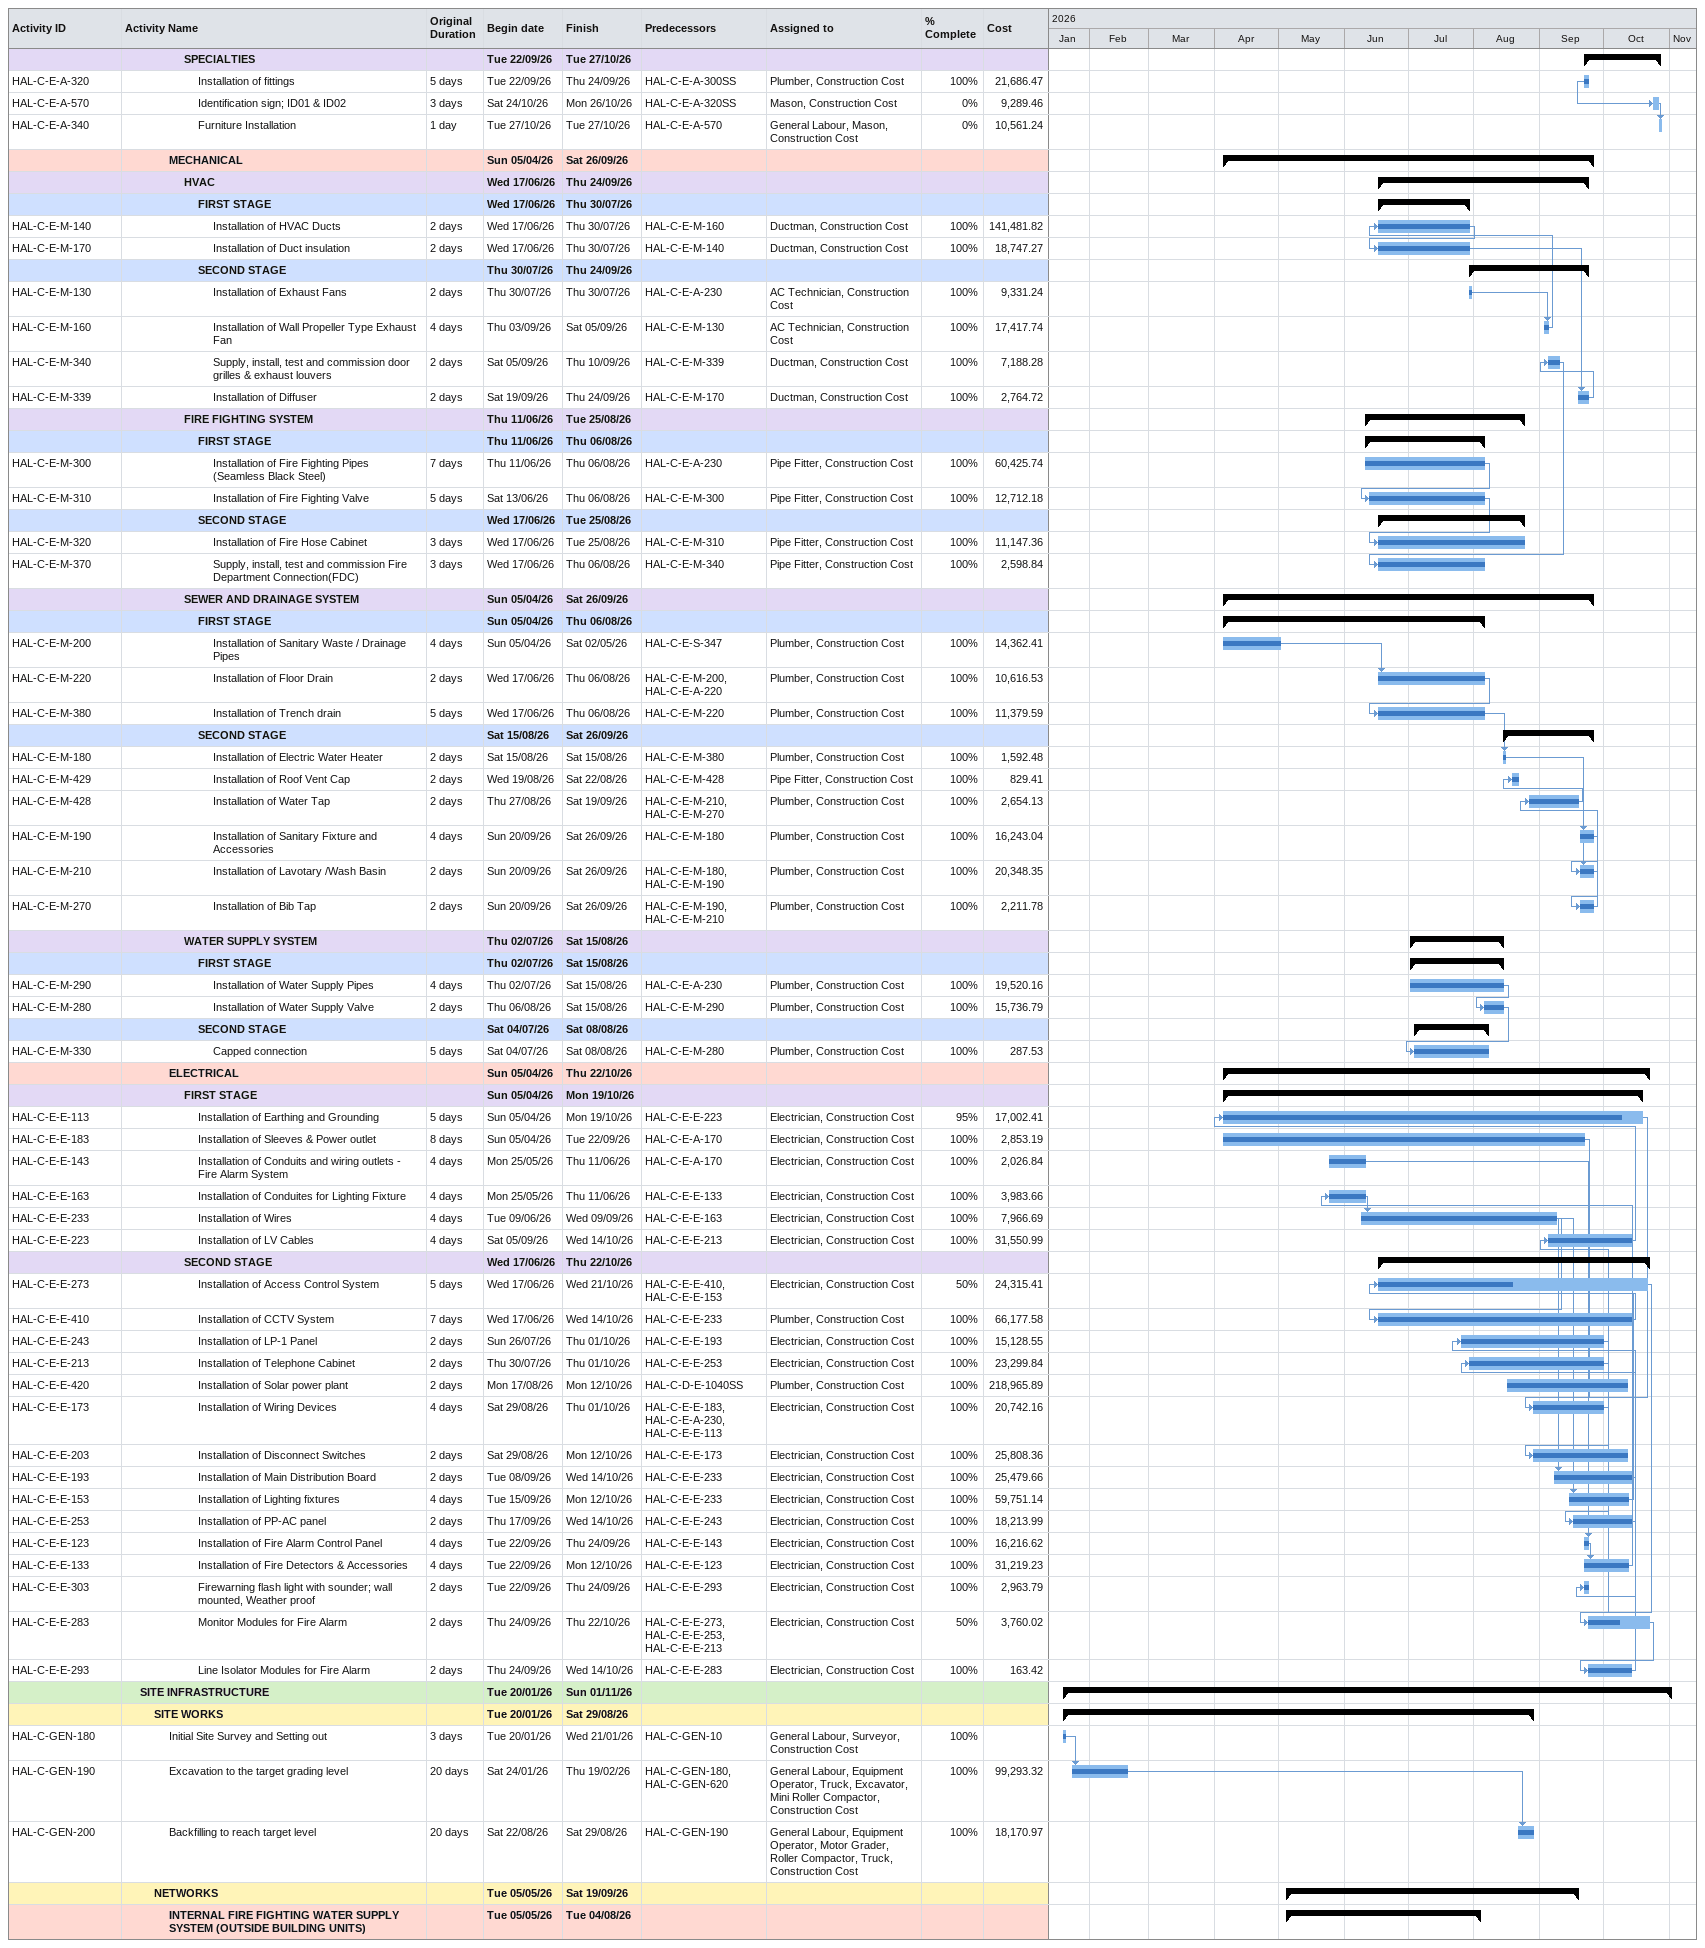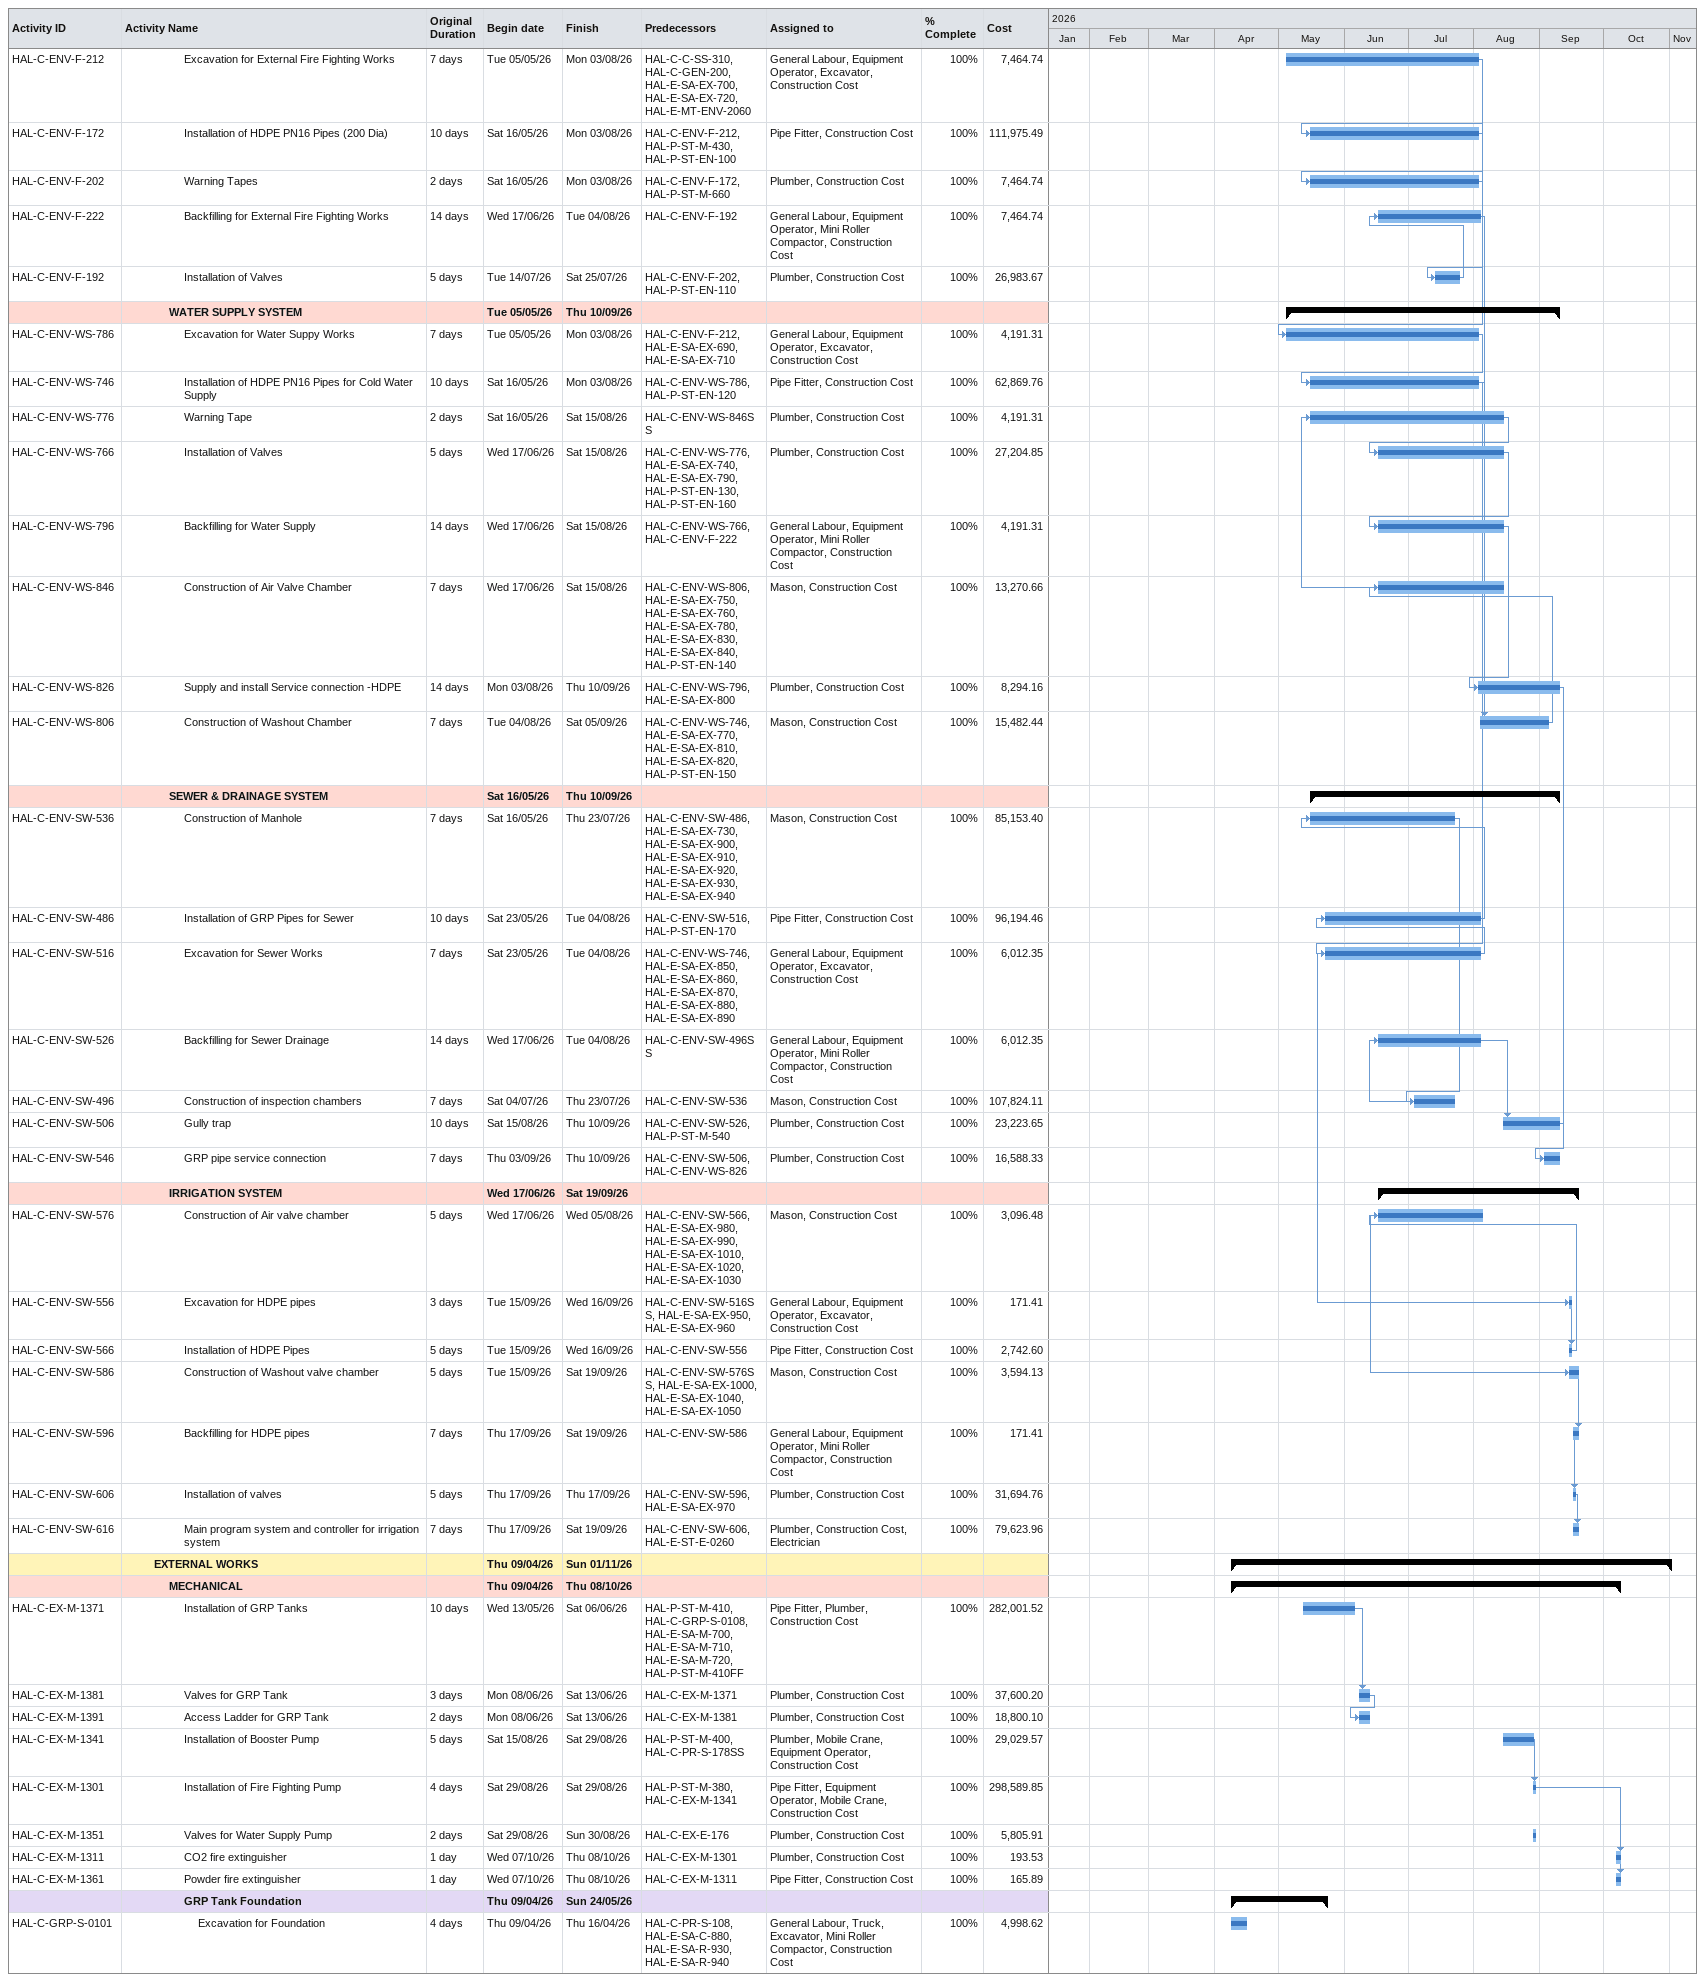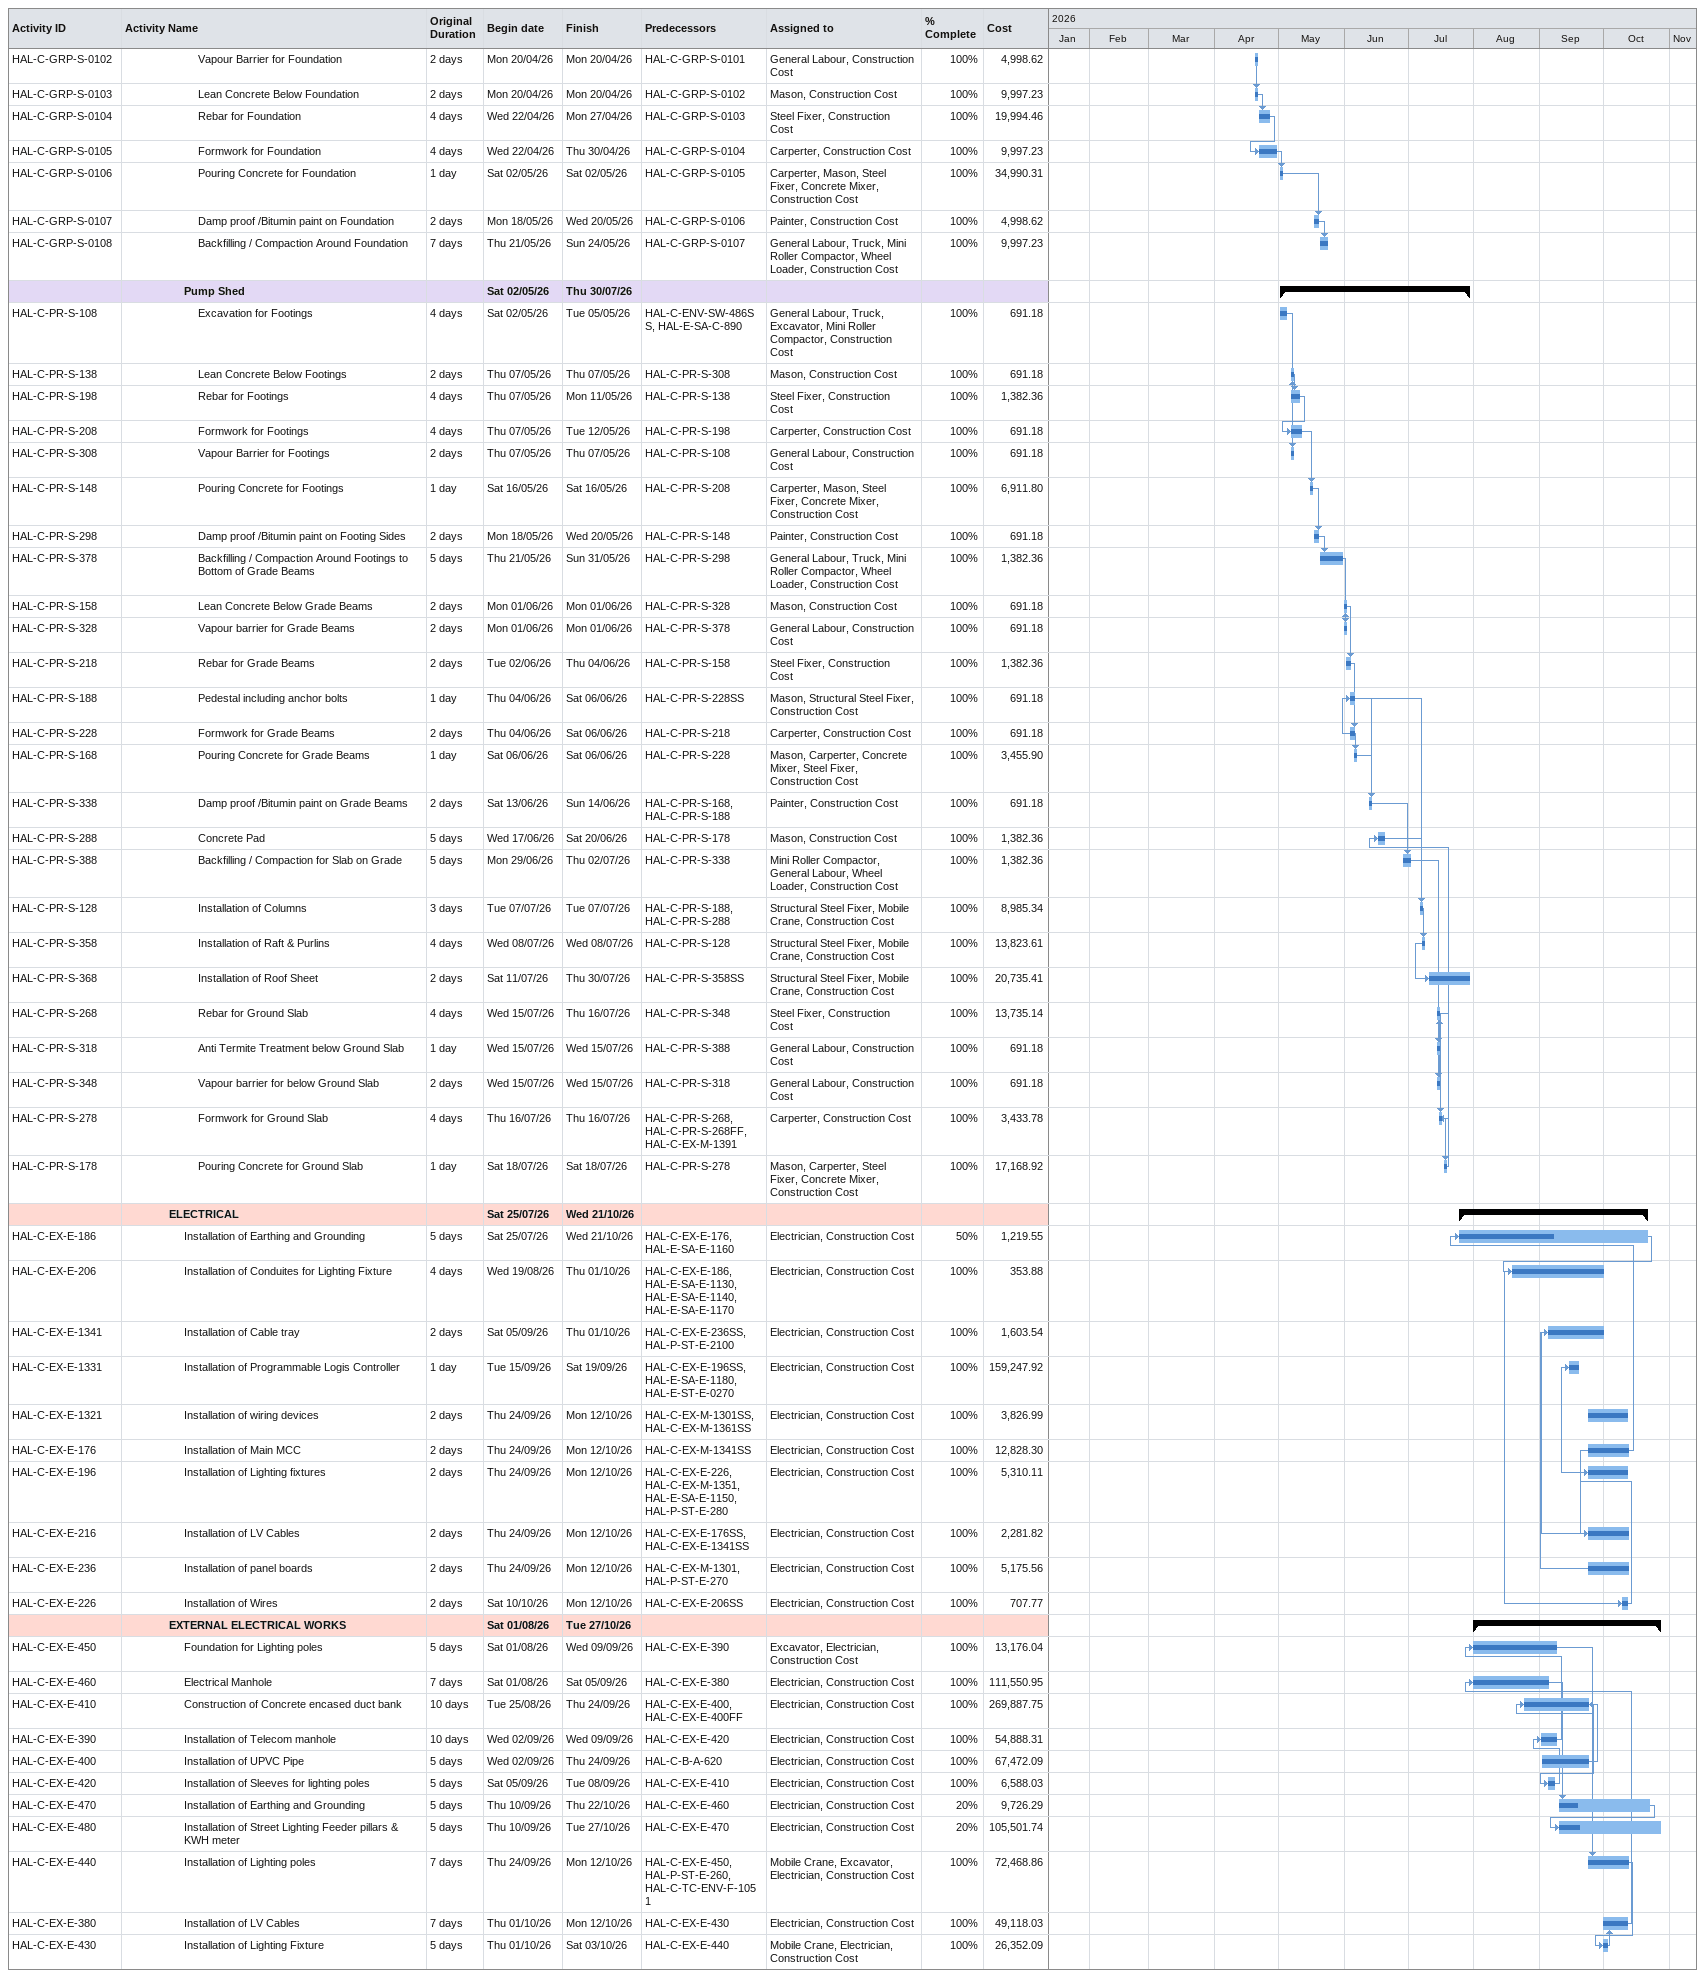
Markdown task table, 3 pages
| ID | Level | Task | Original duration | Start | Finish | Predecessors | Resources | % complete | Cost |
|---|---|---|---|---|---|---|---|---|---|
|  | 5 | **SPECIALTIES** |  | 2026-09-22 | 2026-10-27 |  |  |  |  |
| HAL-C-E-A-320 | 6 | Installation of fittings | 5d | 2026-09-22 | 2026-09-24 | HAL-C-E-A-300SS | Plumber, Construction Cost | 100 | 21686.47 |
| HAL-C-E-A-570 | 6 | Identification sign; ID01 & ID02 | 3d | 2026-10-24 | 2026-10-26 | HAL-C-E-A-320SS | Mason, Construction Cost | 0 | 9289.46 |
| HAL-C-E-A-340 | 6 | Furniture Installation | 1d | 2026-10-27 | 2026-10-27 | HAL-C-E-A-570 | General Labour, Mason, Construction Cost | 0 | 10561.24 |
|  | 4 | **MECHANICAL** |  | 2026-04-05 | 2026-09-26 |  |  |  |  |
|  | 5 | **HVAC** |  | 2026-06-17 | 2026-09-24 |  |  |  |  |
|  | 6 | **FIRST STAGE** |  | 2026-06-17 | 2026-07-30 |  |  |  |  |
| HAL-C-E-M-140 | 7 | Installation of HVAC Ducts | 2d | 2026-06-17 | 2026-07-30 | HAL-C-E-M-160 | Ductman, Construction Cost | 100 | 141481.82 |
| HAL-C-E-M-170 | 7 | Installation of Duct insulation | 2d | 2026-06-17 | 2026-07-30 | HAL-C-E-M-140 | Ductman, Construction Cost | 100 | 18747.27 |
|  | 6 | **SECOND STAGE** |  | 2026-07-30 | 2026-09-24 |  |  |  |  |
| HAL-C-E-M-130 | 7 | Installation of Exhaust Fans | 2d | 2026-07-30 | 2026-07-30 | HAL-C-E-A-230 | AC Technician, Construction Cost | 100 | 9331.24 |
| HAL-C-E-M-160 | 7 | Installation of Wall Propeller Type Exhaust Fan | 4d | 2026-09-03 | 2026-09-05 | HAL-C-E-M-130 | AC Technician, Construction Cost | 100 | 17417.74 |
| HAL-C-E-M-340 | 7 | Supply, install, test and commission door grilles & exhaust louvers | 2d | 2026-09-05 | 2026-09-10 | HAL-C-E-M-339 | Ductman, Construction Cost | 100 | 7188.28 |
| HAL-C-E-M-339 | 7 | Installation of Diffuser | 2d | 2026-09-19 | 2026-09-24 | HAL-C-E-M-170 | Ductman, Construction Cost | 100 | 2764.72 |
|  | 5 | **FIRE FIGHTING SYSTEM** |  | 2026-06-11 | 2026-08-25 |  |  |  |  |
|  | 6 | **FIRST STAGE** |  | 2026-06-11 | 2026-08-06 |  |  |  |  |
| HAL-C-E-M-300 | 7 | Installation of Fire Fighting Pipes (Seamless Black Steel) | 7d | 2026-06-11 | 2026-08-06 | HAL-C-E-A-230 | Pipe Fitter, Construction Cost | 100 | 60425.74 |
| HAL-C-E-M-310 | 7 | Installation of Fire Fighting Valve | 5d | 2026-06-13 | 2026-08-06 | HAL-C-E-M-300 | Pipe Fitter, Construction Cost | 100 | 12712.18 |
|  | 6 | **SECOND STAGE** |  | 2026-06-17 | 2026-08-25 |  |  |  |  |
| HAL-C-E-M-320 | 7 | Installation of Fire Hose Cabinet | 3d | 2026-06-17 | 2026-08-25 | HAL-C-E-M-310 | Pipe Fitter, Construction Cost | 100 | 11147.36 |
| HAL-C-E-M-370 | 7 | Supply, install, test and commission Fire Department Connection(FDC) | 3d | 2026-06-17 | 2026-08-06 | HAL-C-E-M-340 | Pipe Fitter, Construction Cost | 100 | 2598.84 |
|  | 5 | **SEWER AND DRAINAGE SYSTEM** |  | 2026-04-05 | 2026-09-26 |  |  |  |  |
|  | 6 | **FIRST STAGE** |  | 2026-04-05 | 2026-08-06 |  |  |  |  |
| HAL-C-E-M-200 | 7 | Installation of Sanitary Waste / Drainage Pipes | 4d | 2026-04-05 | 2026-05-02 | HAL-C-E-S-347 | Plumber, Construction Cost | 100 | 14362.41 |
| HAL-C-E-M-220 | 7 | Installation of Floor Drain | 2d | 2026-06-17 | 2026-08-06 | HAL-C-E-M-200, HAL-C-E-A-220 | Plumber, Construction Cost | 100 | 10616.53 |
| HAL-C-E-M-380 | 7 | Installation of Trench drain | 5d | 2026-06-17 | 2026-08-06 | HAL-C-E-M-220 | Plumber, Construction Cost | 100 | 11379.59 |
|  | 6 | **SECOND STAGE** |  | 2026-08-15 | 2026-09-26 |  |  |  |  |
| HAL-C-E-M-180 | 7 | Installation of Electric Water Heater | 2d | 2026-08-15 | 2026-08-15 | HAL-C-E-M-380 | Plumber, Construction Cost | 100 | 1592.48 |
| HAL-C-E-M-429 | 7 | Installation of Roof Vent Cap | 2d | 2026-08-19 | 2026-08-22 | HAL-C-E-M-428 | Pipe Fitter, Construction Cost | 100 | 829.41 |
| HAL-C-E-M-428 | 7 | Installation of Water Tap | 2d | 2026-08-27 | 2026-09-19 | HAL-C-E-M-210, HAL-C-E-M-270 | Plumber, Construction Cost | 100 | 2654.13 |
| HAL-C-E-M-190 | 7 | Installation of Sanitary Fixture and Accessories | 4d | 2026-09-20 | 2026-09-26 | HAL-C-E-M-180 | Plumber, Construction Cost | 100 | 16243.04 |
| HAL-C-E-M-210 | 7 | Installation of Lavotary /Wash Basin | 2d | 2026-09-20 | 2026-09-26 | HAL-C-E-M-180, HAL-C-E-M-190 | Plumber, Construction Cost | 100 | 20348.35 |
| HAL-C-E-M-270 | 7 | Installation of Bib Tap | 2d | 2026-09-20 | 2026-09-26 | HAL-C-E-M-190, HAL-C-E-M-210 | Plumber, Construction Cost | 100 | 2211.78 |
|  | 5 | **WATER SUPPLY SYSTEM** |  | 2026-07-02 | 2026-08-15 |  |  |  |  |
|  | 6 | **FIRST STAGE** |  | 2026-07-02 | 2026-08-15 |  |  |  |  |
| HAL-C-E-M-290 | 7 | Installation of Water Supply Pipes | 4d | 2026-07-02 | 2026-08-15 | HAL-C-E-A-230 | Plumber, Construction Cost | 100 | 19520.16 |
| HAL-C-E-M-280 | 7 | Installation of Water Supply Valve | 2d | 2026-08-06 | 2026-08-15 | HAL-C-E-M-290 | Plumber, Construction Cost | 100 | 15736.79 |
|  | 6 | **SECOND STAGE** |  | 2026-07-04 | 2026-08-08 |  |  |  |  |
| HAL-C-E-M-330 | 7 | Capped connection | 5d | 2026-07-04 | 2026-08-08 | HAL-C-E-M-280 | Plumber, Construction Cost | 100 | 287.53 |
|  | 4 | **ELECTRICAL** |  | 2026-04-05 | 2026-10-22 |  |  |  |  |
|  | 5 | **FIRST STAGE** |  | 2026-04-05 | 2026-10-19 |  |  |  |  |
| HAL-C-E-E-113 | 6 | Installation of Earthing and Grounding | 5d | 2026-04-05 | 2026-10-19 | HAL-C-E-E-223 | Electrician, Construction Cost | 95 | 17002.41 |
| HAL-C-E-E-183 | 6 | Installation of Sleeves & Power outlet | 8d | 2026-04-05 | 2026-09-22 | HAL-C-E-A-170 | Electrician, Construction Cost | 100 | 2853.19 |
| HAL-C-E-E-143 | 6 | Installation of Conduits and wiring outlets - Fire Alarm System | 4d | 2026-05-25 | 2026-06-11 | HAL-C-E-A-170 | Electrician, Construction Cost | 100 | 2026.84 |
| HAL-C-E-E-163 | 6 | Installation of Conduites for Lighting Fixture | 4d | 2026-05-25 | 2026-06-11 | HAL-C-E-E-133 | Electrician, Construction Cost | 100 | 3983.66 |
| HAL-C-E-E-233 | 6 | Installation of Wires | 4d | 2026-06-09 | 2026-09-09 | HAL-C-E-E-163 | Electrician, Construction Cost | 100 | 7966.69 |
| HAL-C-E-E-223 | 6 | Installation of LV Cables | 4d | 2026-09-05 | 2026-10-14 | HAL-C-E-E-213 | Electrician, Construction Cost | 100 | 31550.99 |
|  | 5 | **SECOND STAGE** |  | 2026-06-17 | 2026-10-22 |  |  |  |  |
| HAL-C-E-E-273 | 6 | Installation of Access Control System | 5d | 2026-06-17 | 2026-10-21 | HAL-C-E-E-410, HAL-C-E-E-153 | Electrician, Construction Cost | 50 | 24315.41 |
| HAL-C-E-E-410 | 6 | Installation of CCTV System | 7d | 2026-06-17 | 2026-10-14 | HAL-C-E-E-233 | Plumber, Construction Cost | 100 | 66177.58 |
| HAL-C-E-E-243 | 6 | Installation of LP-1 Panel | 2d | 2026-07-26 | 2026-10-01 | HAL-C-E-E-193 | Electrician, Construction Cost | 100 | 15128.55 |
| HAL-C-E-E-213 | 6 | Installation of Telephone Cabinet | 2d | 2026-07-30 | 2026-10-01 | HAL-C-E-E-253 | Electrician, Construction Cost | 100 | 23299.84 |
| HAL-C-E-E-420 | 6 | Installation of Solar power plant | 2d | 2026-08-17 | 2026-10-12 | HAL-C-D-E-1040SS | Plumber, Construction Cost | 100 | 218965.89 |
| HAL-C-E-E-173 | 6 | Installation of Wiring Devices | 4d | 2026-08-29 | 2026-10-01 | HAL-C-E-E-183, HAL-C-E-A-230, HAL-C-E-E-113 | Electrician, Construction Cost | 100 | 20742.16 |
| HAL-C-E-E-203 | 6 | Installation of Disconnect Switches | 2d | 2026-08-29 | 2026-10-12 | HAL-C-E-E-173 | Electrician, Construction Cost | 100 | 25808.36 |
| HAL-C-E-E-193 | 6 | Installation of Main Distribution Board | 2d | 2026-09-08 | 2026-10-14 | HAL-C-E-E-233 | Electrician, Construction Cost | 100 | 25479.66 |
| HAL-C-E-E-153 | 6 | Installation of Lighting fixtures | 4d | 2026-09-15 | 2026-10-12 | HAL-C-E-E-233 | Electrician, Construction Cost | 100 | 59751.14 |
| HAL-C-E-E-253 | 6 | Installation of PP-AC panel | 2d | 2026-09-17 | 2026-10-14 | HAL-C-E-E-243 | Electrician, Construction Cost | 100 | 18213.99 |
| HAL-C-E-E-123 | 6 | Installation of Fire Alarm Control Panel | 4d | 2026-09-22 | 2026-09-24 | HAL-C-E-E-143 | Electrician, Construction Cost | 100 | 16216.62 |
| HAL-C-E-E-133 | 6 | Installation of Fire Detectors & Accessories | 4d | 2026-09-22 | 2026-10-12 | HAL-C-E-E-123 | Electrician, Construction Cost | 100 | 31219.23 |
| HAL-C-E-E-303 | 6 | Firewarning flash light with sounder; wall mounted, Weather proof | 2d | 2026-09-22 | 2026-09-24 | HAL-C-E-E-293 | Electrician, Construction Cost | 100 | 2963.79 |
| HAL-C-E-E-283 | 6 | Monitor Modules for Fire Alarm | 2d | 2026-09-24 | 2026-10-22 | HAL-C-E-E-273, HAL-C-E-E-253, HAL-C-E-E-213 | Electrician, Construction Cost | 50 | 3760.02 |
| HAL-C-E-E-293 | 6 | Line Isolator Modules for Fire Alarm | 2d | 2026-09-24 | 2026-10-14 | HAL-C-E-E-283 | Electrician, Construction Cost | 100 | 163.42 |
|  | 2 | **SITE INFRASTRUCTURE** |  | 2026-01-20 | 2026-11-01 |  |  |  |  |
|  | 3 | **SITE WORKS** |  | 2026-01-20 | 2026-08-29 |  |  |  |  |
| HAL-C-GEN-180 | 4 | Initial Site Survey and Setting out | 3d | 2026-01-20 | 2026-01-21 | HAL-C-GEN-10 | General Labour, Surveyor, Construction Cost | 100 |  |
| HAL-C-GEN-190 | 4 | Excavation to the target grading level | 20d | 2026-01-24 | 2026-02-19 | HAL-C-GEN-180, HAL-C-GEN-620 | General Labour, Equipment Operator, Truck, Excavator, Mini Roller Compactor, Construction Cost | 100 | 99293.32 |
| HAL-C-GEN-200 | 4 | Backfilling to reach target level | 20d | 2026-08-22 | 2026-08-29 | HAL-C-GEN-190 | General Labour, Equipment Operator, Motor Grader, Roller Compactor, Truck, Construction Cost | 100 | 18170.97 |
|  | 3 | **NETWORKS** |  | 2026-05-05 | 2026-09-19 |  |  |  |  |
|  | 4 | **INTERNAL FIRE FIGHTING WATER SUPPLY SYSTEM (OUTSIDE BUILDING UNITS)** |  | 2026-05-05 | 2026-08-04 |  |  |  |  |
| HAL-C-ENV-F-212 | 5 | Excavation for External Fire Fighting Works | 7d | 2026-05-05 | 2026-08-03 | HAL-C-C-SS-310, HAL-C-GEN-200, HAL-E-SA-EX-700, HAL-E-SA-EX-720, HAL-E-MT-ENV-2060 | General Labour, Equipment Operator, Excavator, Construction Cost | 100 | 7464.74 |
| HAL-C-ENV-F-172 | 5 | Installation of HDPE PN16 Pipes (200 Dia) | 10d | 2026-05-16 | 2026-08-03 | HAL-C-ENV-F-212, HAL-P-ST-M-430, HAL-P-ST-EN-100 | Pipe Fitter, Construction Cost | 100 | 111975.49 |
| HAL-C-ENV-F-202 | 5 | Warning Tapes | 2d | 2026-05-16 | 2026-08-03 | HAL-C-ENV-F-172, HAL-P-ST-M-660 | Plumber, Construction Cost | 100 | 7464.74 |
| HAL-C-ENV-F-222 | 5 | Backfilling for External Fire Fighting Works | 14d | 2026-06-17 | 2026-08-04 | HAL-C-ENV-F-192 | General Labour, Equipment Operator, Mini Roller Compactor, Construction Cost | 100 | 7464.74 |
| HAL-C-ENV-F-192 | 5 | Installation of Valves | 5d | 2026-07-14 | 2026-07-25 | HAL-C-ENV-F-202, HAL-P-ST-EN-110 | Plumber, Construction Cost | 100 | 26983.67 |
|  | 4 | **WATER SUPPLY SYSTEM** |  | 2026-05-05 | 2026-09-10 |  |  |  |  |
| HAL-C-ENV-WS-786 | 5 | Excavation for Water Suppy Works | 7d | 2026-05-05 | 2026-08-03 | HAL-C-ENV-F-212, HAL-E-SA-EX-690, HAL-E-SA-EX-710 | General Labour, Equipment Operator, Excavator, Construction Cost | 100 | 4191.31 |
| HAL-C-ENV-WS-746 | 5 | Installation of HDPE PN16 Pipes for Cold Water Supply | 10d | 2026-05-16 | 2026-08-03 | HAL-C-ENV-WS-786, HAL-P-ST-EN-120 | Pipe Fitter, Construction Cost | 100 | 62869.76 |
| HAL-C-ENV-WS-776 | 5 | Warning Tape | 2d | 2026-05-16 | 2026-08-15 | HAL-C-ENV-WS-846SS | Plumber, Construction Cost | 100 | 4191.31 |
| HAL-C-ENV-WS-766 | 5 | Installation of Valves | 5d | 2026-06-17 | 2026-08-15 | HAL-C-ENV-WS-776, HAL-E-SA-EX-740, HAL-E-SA-EX-790, HAL-P-ST-EN-130, HAL-P-ST-EN-160 | Plumber, Construction Cost | 100 | 27204.85 |
| HAL-C-ENV-WS-796 | 5 | Backfilling for Water Supply | 14d | 2026-06-17 | 2026-08-15 | HAL-C-ENV-WS-766, HAL-C-ENV-F-222 | General Labour, Equipment Operator, Mini Roller Compactor, Construction Cost | 100 | 4191.31 |
| HAL-C-ENV-WS-846 | 5 | Construction of Air Valve Chamber | 7d | 2026-06-17 | 2026-08-15 | HAL-C-ENV-WS-806, HAL-E-SA-EX-750, HAL-E-SA-EX-760, HAL-E-SA-EX-780, HAL-E-SA-EX-830, HAL-E-SA-EX-840, HAL-P-ST-EN-140 | Mason, Construction Cost | 100 | 13270.66 |
| HAL-C-ENV-WS-826 | 5 | Supply and install Service connection -HDPE | 14d | 2026-08-03 | 2026-09-10 | HAL-C-ENV-WS-796, HAL-E-SA-EX-800 | Plumber, Construction Cost | 100 | 8294.16 |
| HAL-C-ENV-WS-806 | 5 | Construction of Washout Chamber | 7d | 2026-08-04 | 2026-09-05 | HAL-C-ENV-WS-746, HAL-E-SA-EX-770, HAL-E-SA-EX-810, HAL-E-SA-EX-820, HAL-P-ST-EN-150 | Mason, Construction Cost | 100 | 15482.44 |
|  | 4 | **SEWER & DRAINAGE SYSTEM** |  | 2026-05-16 | 2026-09-10 |  |  |  |  |
| HAL-C-ENV-SW-536 | 5 | Construction of Manhole | 7d | 2026-05-16 | 2026-07-23 | HAL-C-ENV-SW-486, HAL-E-SA-EX-730, HAL-E-SA-EX-900, HAL-E-SA-EX-910, HAL-E-SA-EX-920, HAL-E-SA-EX-930, HAL-E-SA-EX-940 | Mason, Construction Cost | 100 | 85153.40 |
| HAL-C-ENV-SW-486 | 5 | Installation of GRP Pipes for Sewer | 10d | 2026-05-23 | 2026-08-04 | HAL-C-ENV-SW-516, HAL-P-ST-EN-170 | Pipe Fitter, Construction Cost | 100 | 96194.46 |
| HAL-C-ENV-SW-516 | 5 | Excavation for Sewer Works | 7d | 2026-05-23 | 2026-08-04 | HAL-C-ENV-WS-746, HAL-E-SA-EX-850, HAL-E-SA-EX-860, HAL-E-SA-EX-870, HAL-E-SA-EX-880, HAL-E-SA-EX-890 | General Labour, Equipment Operator, Excavator, Construction Cost | 100 | 6012.35 |
| HAL-C-ENV-SW-526 | 5 | Backfilling for Sewer Drainage | 14d | 2026-06-17 | 2026-08-04 | HAL-C-ENV-SW-496SS | General Labour, Equipment Operator, Mini Roller Compactor, Construction Cost | 100 | 6012.35 |
| HAL-C-ENV-SW-496 | 5 | Construction of inspection chambers | 7d | 2026-07-04 | 2026-07-23 | HAL-C-ENV-SW-536 | Mason, Construction Cost | 100 | 107824.11 |
| HAL-C-ENV-SW-506 | 5 | Gully trap | 10d | 2026-08-15 | 2026-09-10 | HAL-C-ENV-SW-526, HAL-P-ST-M-540 | Plumber, Construction Cost | 100 | 23223.65 |
| HAL-C-ENV-SW-546 | 5 | GRP pipe service connection | 7d | 2026-09-03 | 2026-09-10 | HAL-C-ENV-SW-506, HAL-C-ENV-WS-826 | Plumber, Construction Cost | 100 | 16588.33 |
|  | 4 | **IRRIGATION SYSTEM** |  | 2026-06-17 | 2026-09-19 |  |  |  |  |
| HAL-C-ENV-SW-576 | 5 | Construction of Air valve chamber | 5d | 2026-06-17 | 2026-08-05 | HAL-C-ENV-SW-566, HAL-E-SA-EX-980, HAL-E-SA-EX-990, HAL-E-SA-EX-1010, HAL-E-SA-EX-1020, HAL-E-SA-EX-1030 | Mason, Construction Cost | 100 | 3096.48 |
| HAL-C-ENV-SW-556 | 5 | Excavation for HDPE pipes | 3d | 2026-09-15 | 2026-09-16 | HAL-C-ENV-SW-516SS, HAL-E-SA-EX-950, HAL-E-SA-EX-960 | General Labour, Equipment Operator, Excavator, Construction Cost | 100 | 171.41 |
| HAL-C-ENV-SW-566 | 5 | Installation of HDPE Pipes | 5d | 2026-09-15 | 2026-09-16 | HAL-C-ENV-SW-556 | Pipe Fitter, Construction Cost | 100 | 2742.60 |
| HAL-C-ENV-SW-586 | 5 | Construction of Washout valve chamber | 5d | 2026-09-15 | 2026-09-19 | HAL-C-ENV-SW-576SS, HAL-E-SA-EX-1000, HAL-E-SA-EX-1040, HAL-E-SA-EX-1050 | Mason, Construction Cost | 100 | 3594.13 |
| HAL-C-ENV-SW-596 | 5 | Backfilling for HDPE pipes | 7d | 2026-09-17 | 2026-09-19 | HAL-C-ENV-SW-586 | General Labour, Equipment Operator, Mini Roller Compactor, Construction Cost | 100 | 171.41 |
| HAL-C-ENV-SW-606 | 5 | Installation of valves | 5d | 2026-09-17 | 2026-09-17 | HAL-C-ENV-SW-596, HAL-E-SA-EX-970 | Plumber, Construction Cost | 100 | 31694.76 |
| HAL-C-ENV-SW-616 | 5 | Main program system and controller for irrigation system | 7d | 2026-09-17 | 2026-09-19 | HAL-C-ENV-SW-606, HAL-E-ST-E-0260 | Plumber, Construction Cost, Electrician | 100 | 79623.96 |
|  | 3 | **EXTERNAL WORKS** |  | 2026-04-09 | 2026-11-01 |  |  |  |  |
|  | 4 | **MECHANICAL** |  | 2026-04-09 | 2026-10-08 |  |  |  |  |
| HAL-C-EX-M-1371 | 5 | Installation of GRP Tanks | 10d | 2026-05-13 | 2026-06-06 | HAL-P-ST-M-410, HAL-C-GRP-S-0108, HAL-E-SA-M-700, HAL-E-SA-M-710, HAL-E-SA-M-720, HAL-P-ST-M-410FF | Pipe Fitter, Plumber, Construction Cost | 100 | 282001.52 |
| HAL-C-EX-M-1381 | 5 | Valves for GRP Tank | 3d | 2026-06-08 | 2026-06-13 | HAL-C-EX-M-1371 | Plumber, Construction Cost | 100 | 37600.20 |
| HAL-C-EX-M-1391 | 5 | Access Ladder for GRP Tank | 2d | 2026-06-08 | 2026-06-13 | HAL-C-EX-M-1381 | Plumber, Construction Cost | 100 | 18800.10 |
| HAL-C-EX-M-1341 | 5 | Installation of Booster Pump | 5d | 2026-08-15 | 2026-08-29 | HAL-P-ST-M-400, HAL-C-PR-S-178SS | Plumber, Mobile Crane, Equipment Operator, Construction Cost | 100 | 29029.57 |
| HAL-C-EX-M-1301 | 5 | Installation of Fire Fighting Pump | 4d | 2026-08-29 | 2026-08-29 | HAL-P-ST-M-380, HAL-C-EX-M-1341 | Pipe Fitter, Equipment Operator, Mobile Crane, Construction Cost | 100 | 298589.85 |
| HAL-C-EX-M-1351 | 5 | Valves for Water Supply Pump | 2d | 2026-08-29 | 2026-08-30 | HAL-C-EX-E-176 | Plumber, Construction Cost | 100 | 5805.91 |
| HAL-C-EX-M-1311 | 5 | CO2 fire extinguisher | 1d | 2026-10-07 | 2026-10-08 | HAL-C-EX-M-1301 | Plumber, Construction Cost | 100 | 193.53 |
| HAL-C-EX-M-1361 | 5 | Powder fire extinguisher | 1d | 2026-10-07 | 2026-10-08 | HAL-C-EX-M-1311 | Pipe Fitter, Construction Cost | 100 | 165.89 |
|  | 5 | **GRP Tank Foundation** |  | 2026-04-09 | 2026-05-24 |  |  |  |  |
| HAL-C-GRP-S-0101 | 6 | Excavation for Foundation | 4d | 2026-04-09 | 2026-04-16 | HAL-C-PR-S-108, HAL-E-SA-C-880, HAL-E-SA-R-930, HAL-E-SA-R-940 | General Labour, Truck, Excavator, Mini Roller Compactor, Construction Cost | 100 | 4998.62 |
| HAL-C-GRP-S-0102 | 6 | Vapour Barrier for Foundation | 2d | 2026-04-20 | 2026-04-20 | HAL-C-GRP-S-0101 | General Labour, Construction Cost | 100 | 4998.62 |
| HAL-C-GRP-S-0103 | 6 | Lean Concrete Below Foundation | 2d | 2026-04-20 | 2026-04-20 | HAL-C-GRP-S-0102 | Mason, Construction Cost | 100 | 9997.23 |
| HAL-C-GRP-S-0104 | 6 | Rebar for Foundation | 4d | 2026-04-22 | 2026-04-27 | HAL-C-GRP-S-0103 | Steel Fixer, Construction Cost | 100 | 19994.46 |
| HAL-C-GRP-S-0105 | 6 | Formwork for Foundation | 4d | 2026-04-22 | 2026-04-30 | HAL-C-GRP-S-0104 | Carperter, Construction Cost | 100 | 9997.23 |
| HAL-C-GRP-S-0106 | 6 | Pouring Concrete for Foundation | 1d | 2026-05-02 | 2026-05-02 | HAL-C-GRP-S-0105 | Carperter, Mason, Steel Fixer, Concrete Mixer, Construction Cost | 100 | 34990.31 |
| HAL-C-GRP-S-0107 | 6 | Damp proof /Bitumin paint on Foundation | 2d | 2026-05-18 | 2026-05-20 | HAL-C-GRP-S-0106 | Painter, Construction Cost | 100 | 4998.62 |
| HAL-C-GRP-S-0108 | 6 | Backfilling / Compaction Around Foundation | 7d | 2026-05-21 | 2026-05-24 | HAL-C-GRP-S-0107 | General Labour, Truck, Mini Roller Compactor, Wheel Loader, Construction Cost | 100 | 9997.23 |
|  | 5 | **Pump Shed** |  | 2026-05-02 | 2026-07-30 |  |  |  |  |
| HAL-C-PR-S-108 | 6 | Excavation for Footings | 4d | 2026-05-02 | 2026-05-05 | HAL-C-ENV-SW-486SS, HAL-E-SA-C-890 | General Labour, Truck, Excavator, Mini Roller Compactor, Construction Cost | 100 | 691.18 |
| HAL-C-PR-S-138 | 6 | Lean Concrete Below Footings | 2d | 2026-05-07 | 2026-05-07 | HAL-C-PR-S-308 | Mason, Construction Cost | 100 | 691.18 |
| HAL-C-PR-S-198 | 6 | Rebar for Footings | 4d | 2026-05-07 | 2026-05-11 | HAL-C-PR-S-138 | Steel Fixer, Construction Cost | 100 | 1382.36 |
| HAL-C-PR-S-208 | 6 | Formwork for Footings | 4d | 2026-05-07 | 2026-05-12 | HAL-C-PR-S-198 | Carperter, Construction Cost | 100 | 691.18 |
| HAL-C-PR-S-308 | 6 | Vapour Barrier for Footings | 2d | 2026-05-07 | 2026-05-07 | HAL-C-PR-S-108 | General Labour, Construction Cost | 100 | 691.18 |
| HAL-C-PR-S-148 | 6 | Pouring Concrete for Footings | 1d | 2026-05-16 | 2026-05-16 | HAL-C-PR-S-208 | Carperter, Mason, Steel Fixer, Concrete Mixer, Construction Cost | 100 | 6911.80 |
| HAL-C-PR-S-298 | 6 | Damp proof /Bitumin paint on Footing Sides | 2d | 2026-05-18 | 2026-05-20 | HAL-C-PR-S-148 | Painter, Construction Cost | 100 | 691.18 |
| HAL-C-PR-S-378 | 6 | Backfilling / Compaction Around Footings to Bottom of Grade Beams | 5d | 2026-05-21 | 2026-05-31 | HAL-C-PR-S-298 | General Labour, Truck, Mini Roller Compactor, Wheel Loader, Construction Cost | 100 | 1382.36 |
| HAL-C-PR-S-158 | 6 | Lean Concrete Below Grade Beams | 2d | 2026-06-01 | 2026-06-01 | HAL-C-PR-S-328 | Mason, Construction Cost | 100 | 691.18 |
| HAL-C-PR-S-328 | 6 | Vapour barrier for Grade Beams | 2d | 2026-06-01 | 2026-06-01 | HAL-C-PR-S-378 | General Labour, Construction Cost | 100 | 691.18 |
| HAL-C-PR-S-218 | 6 | Rebar for Grade Beams | 2d | 2026-06-02 | 2026-06-04 | HAL-C-PR-S-158 | Steel Fixer, Construction Cost | 100 | 1382.36 |
| HAL-C-PR-S-188 | 6 | Pedestal including anchor bolts | 1d | 2026-06-04 | 2026-06-06 | HAL-C-PR-S-228SS | Mason, Structural Steel Fixer, Construction Cost | 100 | 691.18 |
| HAL-C-PR-S-228 | 6 | Formwork for Grade Beams | 2d | 2026-06-04 | 2026-06-06 | HAL-C-PR-S-218 | Carperter, Construction Cost | 100 | 691.18 |
| HAL-C-PR-S-168 | 6 | Pouring Concrete for Grade Beams | 1d | 2026-06-06 | 2026-06-06 | HAL-C-PR-S-228 | Mason, Carperter, Concrete Mixer, Steel Fixer, Construction Cost | 100 | 3455.90 |
| HAL-C-PR-S-338 | 6 | Damp proof /Bitumin paint on Grade Beams | 2d | 2026-06-13 | 2026-06-14 | HAL-C-PR-S-168, HAL-C-PR-S-188 | Painter, Construction Cost | 100 | 691.18 |
| HAL-C-PR-S-288 | 6 | Concrete Pad | 5d | 2026-06-17 | 2026-06-20 | HAL-C-PR-S-178 | Mason, Construction Cost | 100 | 1382.36 |
| HAL-C-PR-S-388 | 6 | Backfilling / Compaction for Slab on Grade | 5d | 2026-06-29 | 2026-07-02 | HAL-C-PR-S-338 | Mini Roller Compactor, General Labour, Wheel Loader, Construction Cost | 100 | 1382.36 |
| HAL-C-PR-S-128 | 6 | Installation of Columns | 3d | 2026-07-07 | 2026-07-07 | HAL-C-PR-S-188, HAL-C-PR-S-288 | Structural Steel Fixer, Mobile Crane, Construction Cost | 100 | 8985.34 |
| HAL-C-PR-S-358 | 6 | Installation of Raft & Purlins | 4d | 2026-07-08 | 2026-07-08 | HAL-C-PR-S-128 | Structural Steel Fixer, Mobile Crane, Construction Cost | 100 | 13823.61 |
| HAL-C-PR-S-368 | 6 | Installation of Roof Sheet | 2d | 2026-07-11 | 2026-07-30 | HAL-C-PR-S-358SS | Structural Steel Fixer, Mobile Crane, Construction Cost | 100 | 20735.41 |
| HAL-C-PR-S-268 | 6 | Rebar for Ground Slab | 4d | 2026-07-15 | 2026-07-16 | HAL-C-PR-S-348 | Steel Fixer, Construction Cost | 100 | 13735.14 |
| HAL-C-PR-S-318 | 6 | Anti Termite Treatment below Ground Slab | 1d | 2026-07-15 | 2026-07-15 | HAL-C-PR-S-388 | General Labour, Construction Cost | 100 | 691.18 |
| HAL-C-PR-S-348 | 6 | Vapour barrier for below Ground Slab | 2d | 2026-07-15 | 2026-07-15 | HAL-C-PR-S-318 | General Labour, Construction Cost | 100 | 691.18 |
| HAL-C-PR-S-278 | 6 | Formwork for Ground Slab | 4d | 2026-07-16 | 2026-07-16 | HAL-C-PR-S-268, HAL-C-PR-S-268FF, HAL-C-EX-M-1391 | Carperter, Construction Cost | 100 | 3433.78 |
| HAL-C-PR-S-178 | 6 | Pouring Concrete for Ground Slab | 1d | 2026-07-18 | 2026-07-18 | HAL-C-PR-S-278 | Mason, Carperter, Steel Fixer, Concrete Mixer, Construction Cost | 100 | 17168.92 |
|  | 4 | **ELECTRICAL** |  | 2026-07-25 | 2026-10-21 |  |  |  |  |
| HAL-C-EX-E-186 | 5 | Installation of Earthing and Grounding | 5d | 2026-07-25 | 2026-10-21 | HAL-C-EX-E-176, HAL-E-SA-E-1160 | Electrician, Construction Cost | 50 | 1219.55 |
| HAL-C-EX-E-206 | 5 | Installation of Conduites for Lighting Fixture | 4d | 2026-08-19 | 2026-10-01 | HAL-C-EX-E-186, HAL-E-SA-E-1130, HAL-E-SA-E-1140, HAL-E-SA-E-1170 | Electrician, Construction Cost | 100 | 353.88 |
| HAL-C-EX-E-1341 | 5 | Installation of Cable tray | 2d | 2026-09-05 | 2026-10-01 | HAL-C-EX-E-236SS, HAL-P-ST-E-2100 | Electrician, Construction Cost | 100 | 1603.54 |
| HAL-C-EX-E-1331 | 5 | Installation of Programmable Logis Controller | 1d | 2026-09-15 | 2026-09-19 | HAL-C-EX-E-196SS, HAL-E-SA-E-1180, HAL-E-ST-E-0270 | Electrician, Construction Cost | 100 | 159247.92 |
| HAL-C-EX-E-1321 | 5 | Installation of wiring devices | 2d | 2026-09-24 | 2026-10-12 | HAL-C-EX-M-1301SS, HAL-C-EX-M-1361SS | Electrician, Construction Cost | 100 | 3826.99 |
| HAL-C-EX-E-176 | 5 | Installation of Main MCC | 2d | 2026-09-24 | 2026-10-12 | HAL-C-EX-M-1341SS | Electrician, Construction Cost | 100 | 12828.30 |
| HAL-C-EX-E-196 | 5 | Installation of Lighting fixtures | 2d | 2026-09-24 | 2026-10-12 | HAL-C-EX-E-226, HAL-C-EX-M-1351, HAL-E-SA-E-1150, HAL-P-ST-E-280 | Electrician, Construction Cost | 100 | 5310.11 |
| HAL-C-EX-E-216 | 5 | Installation of LV Cables | 2d | 2026-09-24 | 2026-10-12 | HAL-C-EX-E-176SS, HAL-C-EX-E-1341SS | Electrician, Construction Cost | 100 | 2281.82 |
| HAL-C-EX-E-236 | 5 | Installation of panel boards | 2d | 2026-09-24 | 2026-10-12 | HAL-C-EX-M-1301, HAL-P-ST-E-270 | Electrician, Construction Cost | 100 | 5175.56 |
| HAL-C-EX-E-226 | 5 | Installation of Wires | 2d | 2026-10-10 | 2026-10-12 | HAL-C-EX-E-206SS | Electrician, Construction Cost | 100 | 707.77 |
|  | 4 | **EXTERNAL ELECTRICAL WORKS** |  | 2026-08-01 | 2026-10-27 |  |  |  |  |
| HAL-C-EX-E-450 | 5 | Foundation for Lighting poles | 5d | 2026-08-01 | 2026-09-09 | HAL-C-EX-E-390 | Excavator, Electrician, Construction Cost | 100 | 13176.04 |
| HAL-C-EX-E-460 | 5 | Electrical Manhole | 7d | 2026-08-01 | 2026-09-05 | HAL-C-EX-E-380 | Electrician, Construction Cost | 100 | 111550.95 |
| HAL-C-EX-E-410 | 5 | Construction of Concrete encased duct bank | 10d | 2026-08-25 | 2026-09-24 | HAL-C-EX-E-400, HAL-C-EX-E-400FF | Electrician, Construction Cost | 100 | 269887.75 |
| HAL-C-EX-E-390 | 5 | Installation of Telecom manhole | 10d | 2026-09-02 | 2026-09-09 | HAL-C-EX-E-420 | Electrician, Construction Cost | 100 | 54888.31 |
| HAL-C-EX-E-400 | 5 | Installation of UPVC Pipe | 5d | 2026-09-02 | 2026-09-24 | HAL-C-B-A-620 | Electrician, Construction Cost | 100 | 67472.09 |
| HAL-C-EX-E-420 | 5 | Installation of Sleeves for lighting poles | 5d | 2026-09-05 | 2026-09-08 | HAL-C-EX-E-410 | Electrician, Construction Cost | 100 | 6588.03 |
| HAL-C-EX-E-470 | 5 | Installation of Earthing and Grounding | 5d | 2026-09-10 | 2026-10-22 | HAL-C-EX-E-460 | Electrician, Construction Cost | 20 | 9726.29 |
| HAL-C-EX-E-480 | 5 | Installation of Street Lighting Feeder pillars & KWH meter | 5d | 2026-09-10 | 2026-10-27 | HAL-C-EX-E-470 | Electrician, Construction Cost | 20 | 105501.74 |
| HAL-C-EX-E-440 | 5 | Installation of Lighting poles | 7d | 2026-09-24 | 2026-10-12 | HAL-C-EX-E-450, HAL-P-ST-E-260, HAL-C-TC-ENV-F-1051 | Mobile Crane, Excavator, Electrician, Construction Cost | 100 | 72468.86 |
| HAL-C-EX-E-380 | 5 | Installation of LV Cables | 7d | 2026-10-01 | 2026-10-12 | HAL-C-EX-E-430 | Electrician, Construction Cost | 100 | 49118.03 |
| HAL-C-EX-E-430 | 5 | Installation of Lighting Fixture | 5d | 2026-10-01 | 2026-10-03 | HAL-C-EX-E-440 | Mobile Crane, Electrician, Construction Cost | 100 | 26352.09 |
